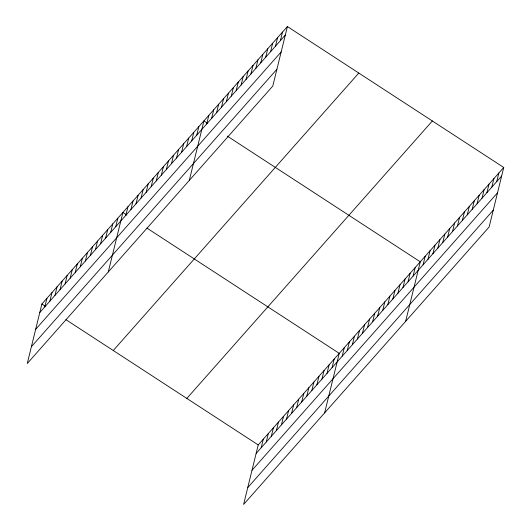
<?xml version="1.0" encoding="UTF-8"?>
<svg xmlns="http://www.w3.org/2000/svg" width="531" height="531" viewBox="0 0 531 531"><rect width="100%" height="100%" fill="white"/><g stroke="black" fill="none" stroke-linecap="round" stroke-linejoin="round"><path stroke-width="0.8" d="M287.397 26.55L41.876 304.004L27.254 363.523L272.781 86.068L287.397 26.55L503.746 167.477L489.124 226.996L243.603 504.45L258.219 444.932L503.746 167.477M44.836 306.825L46.94 298.283M49.901 301.104L51.998 292.561M54.965 295.382L57.063 286.833M60.03 289.654L62.127 281.111M65.094 283.932L67.191 275.39M70.158 278.211L72.256 269.668M75.223 272.489L77.32 263.947M80.287 266.768L82.385 258.225M85.352 261.046L87.449 252.504M90.416 255.325L92.513 246.776M95.48 249.597L97.578 241.054M100.545 243.875L102.642 235.333M105.609 238.153L107.707 229.611M110.674 232.432L112.771 223.89M115.731 226.71L117.836 218.168M108.278 271.965L122.9 212.446L126.79 214.982M125.86 215.267L127.958 206.718M130.925 209.546L133.022 200.997M135.989 203.818L138.087 195.275M141.054 198.096L143.151 189.554M146.118 192.375L148.215 183.832M151.182 186.653L153.28 178.111M156.247 180.932L158.344 172.389M161.311 175.21L163.409 166.661M166.376 169.489L168.473 160.939M171.44 163.76L173.537 155.218M176.504 158.039L178.602 149.496M181.569 152.317L183.666 143.775M186.633 146.596L188.731 138.053M191.691 140.874L193.795 132.332M196.755 135.153L198.859 126.604M189.301 180.407L203.924 120.882L207.813 123.418M206.732 123.882L208.829 115.333M211.643 118.327L213.741 109.784M216.555 112.778L218.653 104.235M221.467 107.229L223.564 98.686M226.372 101.68L228.476 93.137M231.284 96.131L233.381 87.588M236.195 90.582L238.293 82.039M241.107 85.033L243.205 76.491M246.019 79.484L248.116 70.942M250.924 73.935L253.028 65.393M255.836 68.386L257.933 59.844M260.748 62.837L262.845 54.295M265.659 57.288L267.757 48.746M270.571 51.739L272.668 43.197M275.483 46.19L277.58 37.648M280.388 40.641L282.492 32.099M261.186 447.752L263.283 439.203M266.25 442.024L268.347 433.482M271.314 436.303L273.412 427.76M276.379 430.581L278.476 422.039M281.443 424.86L283.541 416.317M286.508 419.138L288.605 410.596M291.572 413.417L293.67 404.874M296.637 407.695L298.734 399.146M301.694 401.967L303.798 393.425M306.759 396.245L308.863 387.703M311.823 390.524L313.927 381.981M316.888 384.802L318.985 376.26M321.952 379.081L324.049 370.538M327.016 373.359L329.114 364.817M332.081 367.638L334.178 359.089M324.627 412.892L339.243 353.367L146.914 228.084M342.21 356.188L344.307 347.646M347.274 350.467L349.371 341.924M352.338 344.745L354.436 336.203M357.403 339.024L359.5 330.481M362.467 333.302L364.565 324.76M367.532 327.581L369.629 319.031M372.596 321.859L374.694 313.31M377.66 316.131L379.758 307.588M382.718 310.409L384.822 301.867M387.783 304.688L389.887 296.145M392.847 298.966L394.945 290.424M397.911 293.245L400.009 284.702M402.976 287.523L405.073 278.974M408.04 281.802L410.138 273.253M413.105 276.074L415.202 267.531M405.651 321.328L420.267 261.81L227.288 136.102M423.081 264.803L425.178 256.261M427.993 259.254L430.09 250.712M432.898 253.705L435.002 245.163M437.809 248.156L439.907 239.614M442.721 242.607L444.819 234.065M447.633 237.058L449.73 228.516M452.545 231.509L454.642 222.967M457.45 225.96L459.554 217.418M462.362 220.411L464.459 211.869M467.273 214.863L469.371 206.32M472.185 209.314L474.283 200.771M477.097 203.765L479.194 195.222M482.009 198.216L484.106 189.673M486.914 192.667L489.018 184.124M491.825 187.118L493.923 178.575M496.737 181.569L498.835 173.026M39.772 312.547L285.3 35.092M35.643 329.373L281.171 51.919M31.389 346.703L276.91 69.249M113.269 350.506L358.797 73.052M186.826 398.423L432.353 120.968M256.121 453.474L501.649 176.02M251.993 470.293L497.514 192.839M247.731 487.631L493.259 210.176M41.876 304.004L45.766 306.54M65.89 319.649L258.219 444.932"/></g></svg>
